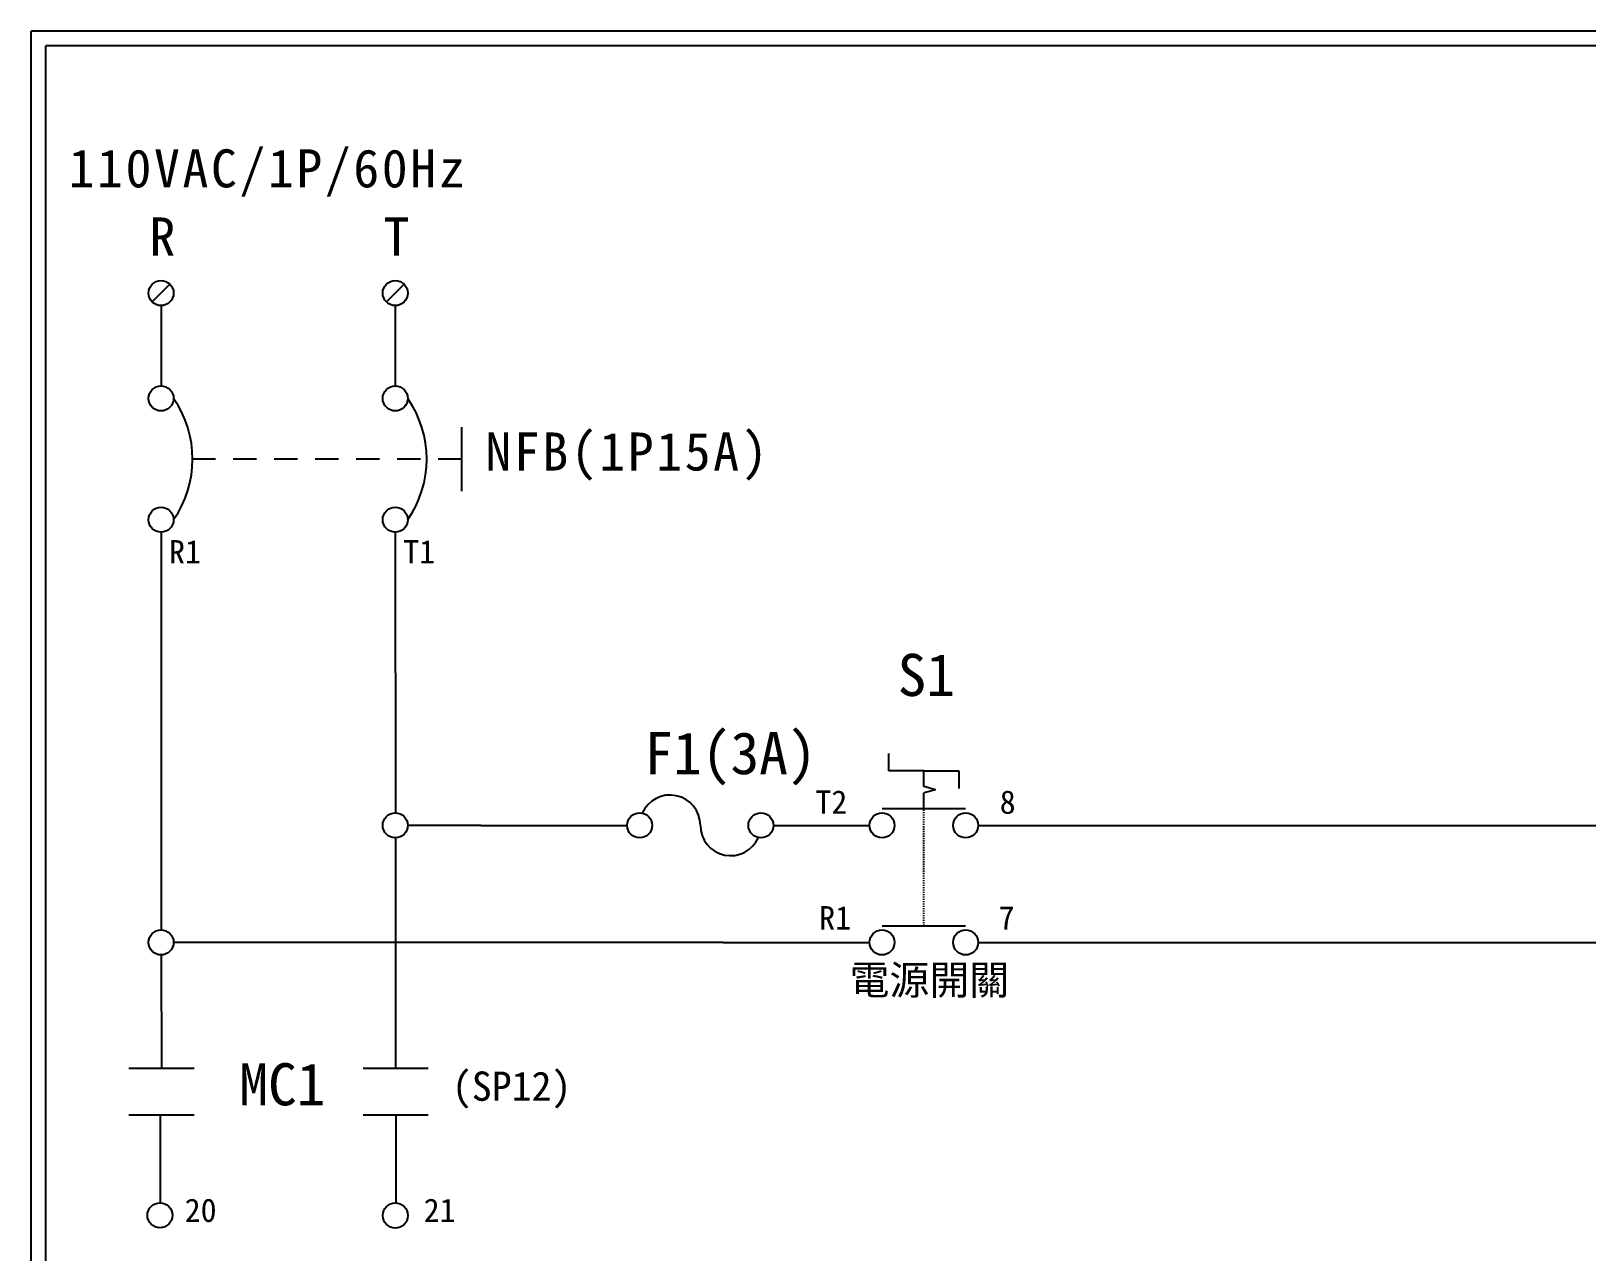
# Model space of a CAD drawing. Extents: x 10 to 297, y 3 to 207.
# Drawn here: x 10 to 142.9, y 102.7 to 207 of the extents above; entities that cross this region are included whole.
import ezdxf

# ---------------------------------------------------------------- set-up
doc = ezdxf.new("R2010")
doc.units = 0
doc.linetypes.add('DASHED', pattern=[0.2, 0.1, -0.1])
doc.linetypes.add('HIDDEN9', pattern=[3.5, 2, -1.5])
doc.layers.get('0').update_dxf_attribs({"linetype": 'CONTINUOUS'})
for name, color, linetype in [('7', 7, 'CONTINUOUS'), ('圖框層', 7, 'CONTINUOUS'), ('標尺寸層', 3, 'CONTINUOUS')]:
    doc.layers.add(name, color=color, linetype=linetype)
doc.styles.add('CNS', font='romanc.shx', dxfattribs={"bigfont": 'chineset.shx'})
doc.styles.add('STSL', font='kaiu.ttf')
doc.styles.add('標楷體', font='kaiu.ttf')

# ---------------------------------------------------------------- blocks, each defined once
blk = doc.blocks.new('FUSE')
at = {"color": 7}
for p, q in [((0, 0), (2.14, 0)), ((14.64, 0), (16.78, 0))]:
    blk.add_line(p, q, dxfattribs=at)
for centre in [(3.21, 0), (13.56, 0)]:
    blk.add_circle(centre, 1.07)
for centre, start, end in [((5.8, 0), 0, 156.116), ((10.98, 0), 180, 336.116)]:
    blk.add_arc(centre, 2.59, start, end, dxfattribs=at)

msp = doc.modelspace()

# ---------------------------------------------------------------- linework, layer by layer
for p, q in [((21.85, 185.35), (20.34, 183.83)), ((41.85, 185.35), (40.34, 183.83)), ((21.1, 164.1), (21.12, 130.19)), ((41.1, 164.1), (41.12, 140.19)), ((83.25, 143.77), (83.25, 145.27)), ((86.25, 143.77), (83.25, 143.77)), ((86.25, 143.77), (89.25, 143.77)), ((89.25, 143.77), (89.25, 142.27)), ((87.25, 142.16), (86.25, 142.43)), ((87.25, 142.16), (86.25, 141.89)), ((48.42, 139.12), (42.17, 139.12)), ((73.4, 139.12), (81.61, 139.12)), ((75.54, 139.12), (81.61, 139.12)), ((78.4, 139.12), (81.61, 139.12)), ((90.89, 139.12), (292.46, 139.12)), ((41.12, 138.05), (41.13, 118.37)), ((69.12, 129.12), (22.17, 129.12)), ((78.4, 129.12), (81.61, 129.12)), ((90.89, 129.12), (292.09, 129.12)), ((21.12, 128.05), (21.13, 118.37)), ((21.02, 114.41), (21.03, 106.88)), ((21.02, 114.4), (21.03, 106.86)), ((41.14, 114.41), (41.14, 106.88)), ((41.14, 114.4), (41.14, 106.86))]:
    msp.add_line(p, q)
at = {"color": 7, "linetype": 'HIDDEN9'}
msp.add_line((46.76, 170.41), (23.79, 170.41), dxfattribs=at)
for centre in [(21.1, 184.59), (41.1, 184.59), (21.1, 175.59), (41.1, 175.59), (21.1, 165.23), (41.1, 165.23), (41.1, 139.12), (21.1, 129.12), (21, 105.81), (41.11, 105.79)]:
    msp.add_circle(centre, 1.07)
at = {"color": 7}
for centre in [(14.74, 170.41), (34.74, 170.41)]:
    msp.add_arc(centre, 9.05, 325.1286, 34.8714, dxfattribs=at)
at = {"layer": '7'}
for p, q in [((86.25, 142.43), (86.25, 143.77)), ((86.25, 140.55), (86.25, 141.89)), ((82.68, 140.55), (89.82, 140.55)), ((82.68, 130.55), (89.82, 130.55))]:
    msp.add_line(p, q, dxfattribs=at)
at = {"layer": '7', "linetype": 'DASHED'}
msp.add_line((86.25, 130.55), (86.25, 140.55), dxfattribs=at)
at = {"layer": '7'}
for centre in [(82.68, 139.12), (89.82, 139.12), (82.68, 129.12), (89.82, 129.12)]:
    msp.add_circle(centre, 1.07, dxfattribs=at)
at = {"layer": '圖框層', "color": 7}
for p, q in [((297, 206.97), (10, 206.97)), ((10, 3), (10, 206.97)), ((295.75, 205.72), (11.25, 205.72)), ((11.25, 4.25), (11.25, 205.72))]:
    msp.add_line(p, q, dxfattribs=at)
at = {"layer": '標尺寸層', "color": 7}
for p, q in [((21.1, 183.52), (21.1, 176.66)), ((41.1, 183.52), (41.1, 176.66)), ((46.76, 173.14), (46.76, 167.68)), ((21.1, 164.16), (21.1, 164.1)), ((41.1, 164.16), (41.1, 164.1)), ((48.42, 139.12), (58.77, 139.12)), ((69.12, 129.12), (78.4, 129.12)), ((18.35, 118.37), (23.92, 118.37)), ((38.35, 118.37), (43.92, 118.37)), ((18.35, 114.4), (23.92, 114.4)), ((38.35, 114.4), (43.92, 114.4))]:
    msp.add_line(p, q, dxfattribs=at)

# ---------------------------------------------------------------- block references
at = {"color": 7}
msp.add_blockref('FUSE', (58.77, 139.12), dxfattribs=at)

# ---------------------------------------------------------------- texts
at = {"color": 0, "char_height": 3.25, "style": '標楷體'}
for s, insert, width, attachment_point in [('\\pt6.5;{\\T1.1;110VAC/1P/60Hz}', (13.2, 196.87), 35.213, 1), ('\\pt6.5;{\\T1.1;R}', (20.1, 191.05), 2, 1), ('\\pt6.5;{\\T1.1;T}', (40.1, 191.05), 2, 1), ('\\pt6.5;{\\T1.1;NFB(1P15A)}', (60.96, 172.68), 24.6072, 2)]:
    msp.add_mtext(s, dxfattribs=dict(at, insert=insert, width=width, attachment_point=attachment_point))
at = {"layer": '圖框層', "color": 4, "style": 'STSL'}
for s, height, p in [('R1', 2, (21.78, 161.49)), ('T1', 2, (41.78, 161.49)), ('S1', 3.6, (84.01, 150.17)), ('F1(3A)', 3.6, (62.39, 143.49)), ('T2', 2, (76.99, 140.11)), ('8', 2, (92.73, 140.11)), ('R1', 2, (77.31, 130.22)), ('7', 2, (92.64, 130.22)), ('MC1', 3.6, (27.79, 115.2)), ('20', 2, (23.12, 105.24)), ('21', 2, (43.53, 105.24))]:
    msp.add_text(s, height=height, dxfattribs=at).set_placement(p)
at = {"layer": '標尺寸層', "color": 7, "char_height": 2.5, "width": 14.0847, "attachment_point": 1, "style": 'CNS'}
for s, insert in [('{\\fDFKai-SB|b0|i0|c136|p65;電源開關}', (79.9, 127.16)), ('{\\fDFKai-SB|b0|i0|c136|p65;(SP12)}', (45.94, 118.09))]:
    msp.add_mtext(s, dxfattribs=dict(at, insert=insert))

doc.saveas('drawing.dxf')
